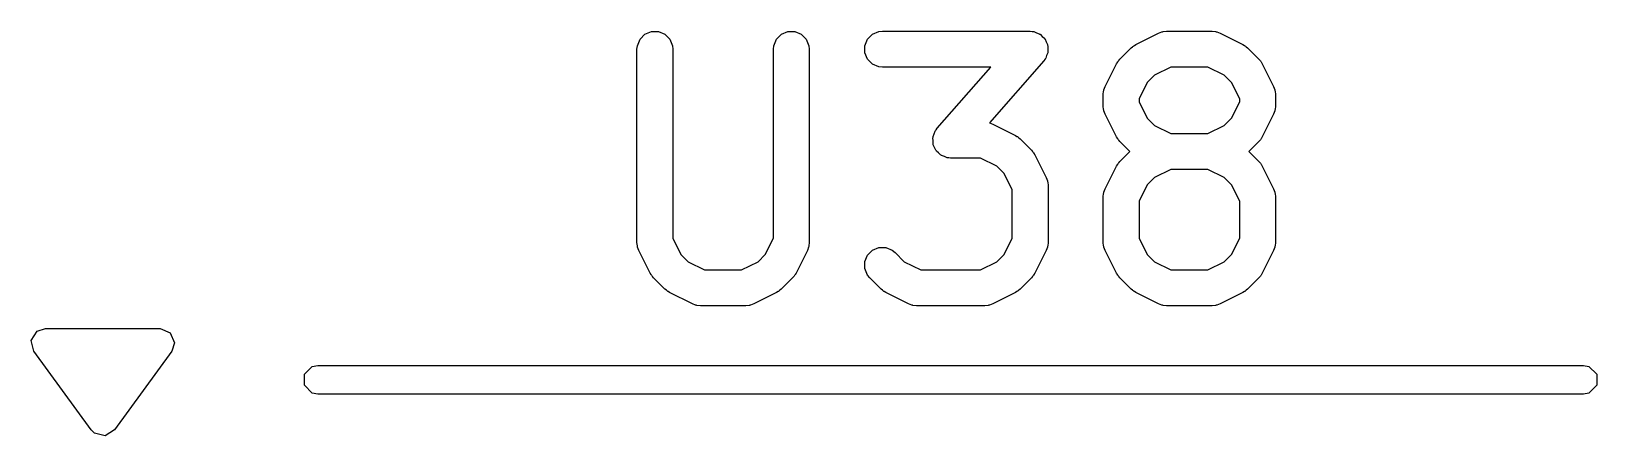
# Model space of a CAD drawing. Extents: x 117.1 to 211, y -138.1 to -43.1.
# Drawn here: x 123.35 to 129.9, y -102.72 to -101.03 of the extents above; entities that cross this region are included whole.
import ezdxf

# ---------------------------------------------------------------- set-up
doc = ezdxf.new("R2010")
doc.units = 0
doc.layers.add('BLACK', color=7, linetype='CONTINUOUS')

msp = doc.modelspace()

# ---------------------------------------------------------------- linework, layer by layer
at = {"layer": 'BLACK', "linetype": 'CONTINUOUS'}
for p, q in [((125.886346, -101.089187), (125.897545, -101.062151)), ((125.897545, -101.062151), (125.918237, -101.041459)), ((125.918237, -101.041459), (125.945273, -101.03026)), ((125.945273, -101.03026), (125.974537, -101.03026)), ((125.974537, -101.03026), (126.001573, -101.041459)), ((126.001573, -101.041459), (126.022265, -101.062151)), ((126.022265, -101.062151), (126.033464, -101.089187)), ((126.457774, -101.089187), (126.468973, -101.062151)), ((126.468973, -101.062151), (126.489665, -101.041459)), ((126.489665, -101.041459), (126.516701, -101.03026)), ((126.516701, -101.03026), (126.545965, -101.03026)), ((126.545965, -101.03026), (126.573001, -101.041459)), ((126.573001, -101.041459), (126.593693, -101.062151)), ((126.593693, -101.062151), (126.604892, -101.089187)), ((126.838727, -101.089187), (126.849926, -101.062151)), ((126.849926, -101.062151), (126.870618, -101.041459)), ((126.870618, -101.041459), (126.897654, -101.03026)), ((126.897654, -101.03026), (126.912286, -101.028819)), ((126.912286, -101.028819), (127.531333, -101.028819)), ((127.531333, -101.028819), (127.539071, -101.029581)), ((127.539071, -101.029581), (127.541039, -101.02945)), ((127.541039, -101.02945), (127.542394, -101.029908)), ((127.542394, -101.029908), (127.545965, -101.03026)), ((127.545965, -101.03026), (127.557222, -101.034923)), ((127.557222, -101.034923), (127.56876, -101.038825)), ((127.56876, -101.038825), (127.570664, -101.04049)), ((127.570664, -101.04049), (127.573001, -101.041459)), ((127.573001, -101.041459), (127.581611, -101.050069)), ((127.581611, -101.050069), (127.590784, -101.058095)), ((127.590784, -101.058095), (127.591906, -101.060364)), ((127.591906, -101.060364), (127.593693, -101.062151)), ((127.593693, -101.062151), (127.598353, -101.073401)), ((127.598353, -101.073401), (127.603756, -101.084327)), ((127.973983, -101.084356), (128.069221, -101.036737)), ((128.069221, -101.036737), (128.082952, -101.031482)), ((128.082952, -101.031482), (128.085641, -101.03129)), ((128.085641, -101.03129), (128.08813, -101.03026)), ((128.08813, -101.03026), (128.102762, -101.028819)), ((128.102762, -101.028819), (128.293238, -101.028819)), ((128.293238, -101.028819), (128.30787, -101.03026)), ((128.30787, -101.03026), (128.310359, -101.031291)), ((128.310359, -101.031291), (128.313047, -101.031482)), ((128.313047, -101.031482), (128.326779, -101.036737)), ((128.326779, -101.036737), (128.422017, -101.084356)), ((125.884905, -101.103819), (125.886346, -101.089187)), ((125.884905, -101.913342), (125.884905, -101.103819)), ((126.033464, -101.089187), (126.034905, -101.103819)), ((126.034905, -101.103819), (126.034905, -101.895637)), ((126.456333, -101.103819), (126.457774, -101.089187)), ((126.456333, -101.895637), (126.456333, -101.103819)), ((126.604892, -101.089187), (126.606333, -101.103819)), ((126.606333, -101.103819), (126.606333, -101.913342)), ((126.838727, -101.118451), (126.838727, -101.089187)), ((126.849926, -101.145487), (126.838727, -101.118451)), ((127.600228, -101.129708), (127.596327, -101.141246)), ((127.604892, -101.118451), (127.600228, -101.129708)), ((127.603756, -101.084327), (127.603924, -101.08685)), ((127.603924, -101.08685), (127.604892, -101.089187)), ((127.604892, -101.089187), (127.604892, -101.101371)), ((127.604892, -101.101371), (127.605702, -101.113525)), ((127.605702, -101.113525), (127.604892, -101.11592)), ((127.604892, -101.11592), (127.604892, -101.118451)), ((127.906872, -101.146024), (127.954491, -101.098405)), ((127.954491, -101.098405), (127.96024, -101.093686)), ((127.96024, -101.093686), (127.96154, -101.092188)), ((127.96154, -101.092188), (127.963799, -101.090766)), ((127.963799, -101.090766), (127.965856, -101.089078)), ((127.965856, -101.089078), (127.967683, -101.08832)), ((127.967683, -101.08832), (127.973983, -101.084356)), ((128.422017, -101.084356), (128.428316, -101.08832)), ((128.428316, -101.08832), (128.430144, -101.089078)), ((128.430144, -101.089078), (128.4322, -101.090766)), ((128.4322, -101.090766), (128.43446, -101.092188)), ((128.43446, -101.092188), (128.435759, -101.093686)), ((128.435759, -101.093686), (128.441509, -101.098405)), ((128.441509, -101.098405), (128.489128, -101.146024)), ((126.870618, -101.166179), (126.849926, -101.145487)), ((126.897654, -101.177378), (126.870618, -101.166179)), ((126.912286, -101.178819), (126.897654, -101.177378)), ((127.366051, -101.178819), (126.912286, -101.178819)), ((127.141557, -101.435383), (127.366051, -101.178819)), ((127.587776, -101.153207), (127.36088, -101.412516)), ((127.592297, -101.146882), (127.587776, -101.153207)), ((127.593693, -101.145487), (127.592297, -101.146882)), ((127.594241, -101.144163), (127.593693, -101.145487)), ((127.596327, -101.141246), (127.594241, -101.144163)), ((127.845204, -101.260754), (127.892823, -101.165516)), ((127.892823, -101.165516), (127.896787, -101.159216)), ((127.896787, -101.159216), (127.897545, -101.157389)), ((127.897545, -101.157389), (127.899233, -101.155332)), ((127.899233, -101.155332), (127.900655, -101.153073)), ((127.900655, -101.153073), (127.902153, -101.151773)), ((127.902153, -101.151773), (127.906872, -101.146024)), ((128.120467, -101.178819), (128.051951, -101.213077)), ((128.275533, -101.178819), (128.120467, -101.178819)), ((128.344049, -101.213077), (128.275533, -101.178819)), ((128.489128, -101.146024), (128.493846, -101.151773)), ((128.493846, -101.151773), (128.495345, -101.153073)), ((128.495345, -101.153073), (128.496766, -101.155332)), ((128.496766, -101.155332), (128.498455, -101.157389)), ((128.498455, -101.157389), (128.499212, -101.159216)), ((128.499212, -101.159216), (128.503177, -101.165516)), ((128.503177, -101.165516), (128.550796, -101.260754)), ((127.839949, -101.274486), (127.845204, -101.260754)), ((128.021544, -101.243484), (127.987286, -101.312)), ((128.051951, -101.213077), (128.021544, -101.243484)), ((128.374456, -101.243484), (128.344049, -101.213077)), ((128.408714, -101.312), (128.374456, -101.243484)), ((128.550796, -101.260754), (128.556051, -101.274485)), ((127.837286, -101.294295), (127.838727, -101.279663)), ((127.837286, -101.341914), (127.837286, -101.294295)), ((127.838727, -101.279663), (127.839758, -101.277173)), ((127.839758, -101.277173), (127.839949, -101.274486)), ((127.987286, -101.312), (127.987286, -101.324209)), ((127.987286, -101.324209), (128.021544, -101.392725)), ((128.374456, -101.392725), (128.408714, -101.324209)), ((128.408714, -101.324209), (128.408714, -101.312)), ((128.556051, -101.274485), (128.556242, -101.277174)), ((128.556242, -101.277174), (128.557273, -101.279663)), ((128.557273, -101.279663), (128.558714, -101.294295)), ((128.558714, -101.294295), (128.558714, -101.341914)), ((127.838727, -101.356546), (127.837286, -101.341914)), ((127.839758, -101.359035), (127.838727, -101.356546)), ((127.839949, -101.361723), (127.839758, -101.359035)), ((127.845204, -101.375455), (127.839949, -101.361723)), ((127.892823, -101.470693), (127.845204, -101.375455)), ((128.021544, -101.392725), (128.051951, -101.423132)), ((128.344049, -101.423132), (128.374456, -101.392725)), ((128.550796, -101.375455), (128.503177, -101.470693)), ((128.556051, -101.361724), (128.550796, -101.375455)), ((128.556242, -101.359034), (128.556051, -101.361724)), ((128.557273, -101.356546), (128.556242, -101.359034)), ((128.558714, -101.341914), (128.557273, -101.356546)), ((127.124441, -101.470139), (127.129104, -101.458881)), ((127.129104, -101.458881), (127.133006, -101.447344)), ((127.133006, -101.447344), (127.135091, -101.444426)), ((127.135091, -101.444426), (127.13564, -101.443103)), ((127.13564, -101.443103), (127.137035, -101.441707)), ((127.137035, -101.441707), (127.141557, -101.435383)), ((127.36088, -101.412516), (127.374398, -101.417689)), ((127.374398, -101.417689), (127.469636, -101.465308)), ((127.469636, -101.465308), (127.475935, -101.469272)), ((128.051951, -101.423132), (128.120467, -101.45739)), ((128.120467, -101.45739), (128.275533, -101.45739)), ((128.275533, -101.45739), (128.344049, -101.423132)), ((127.123631, -101.475065), (127.124441, -101.472669)), ((127.124441, -101.487218), (127.123631, -101.475065)), ((127.124441, -101.472669), (127.124441, -101.470139)), ((127.124441, -101.499403), (127.124441, -101.487218)), ((127.125408, -101.501739), (127.124441, -101.499403)), ((127.125577, -101.504263), (127.125408, -101.501739)), ((127.130979, -101.515188), (127.125577, -101.504263)), ((127.13564, -101.526439), (127.130979, -101.515188)), ((127.137426, -101.528225), (127.13564, -101.526439)), ((127.138549, -101.530495), (127.137426, -101.528225)), ((127.147721, -101.53852), (127.138549, -101.530495)), ((127.475935, -101.469272), (127.477763, -101.47003)), ((127.477763, -101.47003), (127.479819, -101.471718)), ((127.479819, -101.471718), (127.482079, -101.47314)), ((127.482079, -101.47314), (127.483378, -101.474638)), ((127.483378, -101.474638), (127.489128, -101.479357)), ((127.489128, -101.479357), (127.536747, -101.526976)), ((127.536747, -101.526976), (127.541465, -101.532725)), ((127.896787, -101.476992), (127.892823, -101.470693)), ((127.897545, -101.47882), (127.896787, -101.476992)), ((127.899233, -101.480876), (127.897545, -101.47882)), ((127.900655, -101.483136), (127.899233, -101.480876)), ((127.902153, -101.484435), (127.900655, -101.483136)), ((127.906872, -101.490185), (127.902153, -101.484435)), ((127.949077, -101.53239), (127.906872, -101.490185)), ((128.489128, -101.490185), (128.446923, -101.53239)), ((128.493846, -101.484435), (128.489128, -101.490185)), ((128.495345, -101.483136), (128.493846, -101.484435)), ((128.496766, -101.480876), (128.495345, -101.483136)), ((128.498455, -101.47882), (128.496766, -101.480876)), ((128.499212, -101.476992), (128.498455, -101.47882)), ((128.503177, -101.470693), (128.499212, -101.476992)), ((127.156332, -101.547131), (127.147721, -101.53852)), ((127.158668, -101.548099), (127.156332, -101.547131)), ((127.160573, -101.549765), (127.158668, -101.548099)), ((127.17211, -101.553666), (127.160573, -101.549765)), ((127.183368, -101.55833), (127.17211, -101.553666)), ((127.186938, -101.558681), (127.183368, -101.55833)), ((127.188294, -101.55914), (127.186938, -101.558681)), ((127.190261, -101.559008), (127.188294, -101.55914)), ((127.198, -101.559771), (127.190261, -101.559008)), ((127.323152, -101.559771), (127.198, -101.559771)), ((127.391668, -101.594029), (127.323152, -101.559771)), ((127.422075, -101.624436), (127.391668, -101.594029)), ((127.541465, -101.532725), (127.542964, -101.534025)), ((127.542964, -101.534025), (127.544385, -101.536284)), ((127.544385, -101.536284), (127.546074, -101.538341)), ((127.546074, -101.538341), (127.546831, -101.540168)), ((127.546831, -101.540168), (127.550796, -101.546468)), ((127.550796, -101.546468), (127.598415, -101.641706)), ((127.845204, -101.689325), (127.892823, -101.594087)), ((127.892823, -101.594087), (127.896787, -101.587787)), ((127.896787, -101.587787), (127.897545, -101.58596)), ((127.897545, -101.58596), (127.899233, -101.583903)), ((127.899233, -101.583903), (127.900655, -101.581644)), ((127.900655, -101.581644), (127.902153, -101.580344)), ((127.902153, -101.580344), (127.906872, -101.574595)), ((127.906872, -101.574595), (127.949077, -101.53239)), ((128.446923, -101.53239), (128.489128, -101.574595)), ((128.489128, -101.574595), (128.493846, -101.580344)), ((128.493846, -101.580344), (128.495345, -101.581644)), ((128.495345, -101.581644), (128.496766, -101.583903)), ((128.496766, -101.583903), (128.498455, -101.58596)), ((128.498455, -101.58596), (128.499212, -101.587787)), ((128.499212, -101.587787), (128.503177, -101.594087)), ((128.503177, -101.594087), (128.550796, -101.689325)), ((127.456333, -101.692952), (127.422075, -101.624436)), ((127.598415, -101.641706), (127.60367, -101.655437)), ((127.60367, -101.655437), (127.603861, -101.658126)), ((127.603861, -101.658126), (127.604892, -101.660615)), ((127.604892, -101.660615), (127.606333, -101.675247)), ((128.051951, -101.641648), (128.021544, -101.672055)), ((128.120467, -101.60739), (128.051951, -101.641648)), ((128.275533, -101.60739), (128.120467, -101.60739)), ((128.344049, -101.641648), (128.275533, -101.60739)), ((128.374456, -101.672055), (128.344049, -101.641648)), ((127.456333, -101.895637), (127.456333, -101.692952)), ((127.606333, -101.675247), (127.606333, -101.913342)), ((127.837286, -101.722866), (127.838727, -101.708234)), ((127.837286, -101.913342), (127.837286, -101.722866)), ((127.838727, -101.708234), (127.839758, -101.705744)), ((127.839758, -101.705744), (127.839949, -101.703057)), ((127.839949, -101.703057), (127.845204, -101.689325)), ((128.021544, -101.672055), (127.987286, -101.740571)), ((128.408714, -101.740571), (128.374456, -101.672055)), ((128.550796, -101.689325), (128.556051, -101.703056)), ((128.556051, -101.703056), (128.556242, -101.705745)), ((128.556242, -101.705745), (128.557273, -101.708234)), ((128.557273, -101.708234), (128.558714, -101.722866)), ((128.558714, -101.722866), (128.558714, -101.913342)), ((127.987286, -101.740571), (127.987286, -101.895637)), ((128.408714, -101.895637), (128.408714, -101.740571)), ((125.886346, -101.927974), (125.884905, -101.913342)), ((126.034905, -101.895637), (126.069163, -101.964153)), ((126.422074, -101.964153), (126.456333, -101.895637)), ((126.606333, -101.913342), (126.604892, -101.927974)), ((127.422074, -101.964153), (127.456333, -101.895637)), ((127.606333, -101.913342), (127.604892, -101.927974)), ((127.838727, -101.927974), (127.837286, -101.913342)), ((127.987286, -101.895637), (128.021544, -101.964153)), ((128.374455, -101.964153), (128.408714, -101.895637)), ((128.558714, -101.913342), (128.557273, -101.927974)), ((125.887377, -101.930463), (125.886346, -101.927974)), ((125.887568, -101.933151), (125.887377, -101.930463)), ((125.892823, -101.946883), (125.887568, -101.933151)), ((125.940442, -102.042121), (125.892823, -101.946883)), ((126.069163, -101.964153), (126.09957, -101.994561)), ((126.391667, -101.994561), (126.422074, -101.964153)), ((126.598415, -101.946883), (126.550796, -102.042121)), ((126.60367, -101.933152), (126.598415, -101.946883)), ((126.603861, -101.930462), (126.60367, -101.933152)), ((126.604892, -101.927974), (126.603861, -101.930462)), ((126.838727, -101.993948), (126.849926, -101.966912)), ((126.849926, -101.966912), (126.870619, -101.946219)), ((126.870619, -101.946219), (126.897655, -101.935021)), ((126.897655, -101.935021), (126.926918, -101.935021)), ((126.926918, -101.935021), (126.953954, -101.94622)), ((126.953954, -101.94622), (126.96532, -101.955548)), ((126.96532, -101.955548), (127.004332, -101.994561)), ((127.391667, -101.994561), (127.422074, -101.964153)), ((127.598415, -101.946883), (127.550796, -102.042121)), ((127.60367, -101.933152), (127.598415, -101.946883)), ((127.603861, -101.930462), (127.60367, -101.933152)), ((127.604892, -101.927974), (127.603861, -101.930462)), ((127.839758, -101.930463), (127.838727, -101.927974)), ((127.839949, -101.933151), (127.839758, -101.930463)), ((127.845204, -101.946883), (127.839949, -101.933151)), ((127.892823, -102.042121), (127.845204, -101.946883)), ((128.021544, -101.964153), (128.051951, -101.994561)), ((128.344048, -101.994561), (128.374455, -101.964153)), ((128.550796, -101.946883), (128.503177, -102.042121)), ((128.556051, -101.933152), (128.550796, -101.946883)), ((128.556242, -101.930462), (128.556051, -101.933152)), ((128.557273, -101.927974), (128.556242, -101.930462)), ((125.944405, -102.048417), (125.940442, -102.042121)), ((125.945163, -102.050247), (125.944405, -102.048417)), ((125.946852, -102.052305), (125.945163, -102.050247)), ((125.948274, -102.054564), (125.946852, -102.052305)), ((125.949772, -102.055863), (125.948274, -102.054564)), ((125.95449, -102.061612), (125.949772, -102.055863)), ((126.09957, -101.994561), (126.168086, -102.028819)), ((126.168086, -102.028819), (126.323152, -102.028819)), ((126.323152, -102.028819), (126.391667, -101.994561)), ((126.541465, -102.055863), (126.536747, -102.061613)), ((126.542964, -102.054564), (126.541465, -102.055863)), ((126.544385, -102.052305), (126.542964, -102.054564)), ((126.546075, -102.050247), (126.544385, -102.052305)), ((126.546832, -102.048417), (126.546075, -102.050247)), ((126.550796, -102.042121), (126.546832, -102.048417)), ((126.838727, -102.023211), (126.838727, -101.993948)), ((126.849925, -102.050247), (126.838727, -102.023211)), ((126.859252, -102.061612), (126.849925, -102.050247)), ((127.004332, -101.994561), (127.072848, -102.028819)), ((127.072848, -102.028819), (127.323152, -102.028819)), ((127.323152, -102.028819), (127.391667, -101.994561)), ((127.541465, -102.055863), (127.536747, -102.061613)), ((127.542964, -102.054564), (127.541465, -102.055863)), ((127.544385, -102.052305), (127.542964, -102.054564)), ((127.546075, -102.050247), (127.544385, -102.052305)), ((127.546832, -102.048417), (127.546075, -102.050247)), ((127.550796, -102.042121), (127.546832, -102.048417)), ((127.896786, -102.048417), (127.892823, -102.042121)), ((127.897544, -102.050247), (127.896786, -102.048417)), ((127.899233, -102.052305), (127.897544, -102.050247)), ((127.900655, -102.054564), (127.899233, -102.052305)), ((127.902153, -102.055863), (127.900655, -102.054564)), ((127.906871, -102.061612), (127.902153, -102.055863)), ((128.051951, -101.994561), (128.120467, -102.028819)), ((128.120467, -102.028819), (128.275533, -102.028819)), ((128.275533, -102.028819), (128.344048, -101.994561)), ((128.493846, -102.055863), (128.489128, -102.061613)), ((128.495345, -102.054564), (128.493846, -102.055863)), ((128.496766, -102.052305), (128.495345, -102.054564)), ((128.498456, -102.050247), (128.496766, -102.052305)), ((128.499213, -102.048417), (128.498456, -102.050247)), ((128.503177, -102.042121), (128.499213, -102.048417)), ((126.002109, -102.109232), (125.95449, -102.061612)), ((126.007858, -102.11395), (126.002109, -102.109232)), ((126.009159, -102.11545), (126.007858, -102.11395)), ((126.011418, -102.116872), (126.009159, -102.11545)), ((126.013475, -102.11856), (126.011418, -102.116872)), ((126.015302, -102.119317), (126.013475, -102.11856)), ((126.021602, -102.123282), (126.015302, -102.119317)), ((126.475935, -102.119317), (126.469636, -102.123282)), ((126.477763, -102.11856), (126.475935, -102.119317)), ((126.479819, -102.116872), (126.477763, -102.11856)), ((126.482079, -102.11545), (126.479819, -102.116872)), ((126.483379, -102.11395), (126.482079, -102.11545)), ((126.489129, -102.109232), (126.483379, -102.11395)), ((126.536747, -102.061613), (126.489129, -102.109232)), ((126.906871, -102.109232), (126.859252, -102.061612)), ((126.91262, -102.11395), (126.906871, -102.109232)), ((126.913921, -102.11545), (126.91262, -102.11395)), ((126.91618, -102.116872), (126.913921, -102.11545)), ((126.918237, -102.11856), (126.91618, -102.116872)), ((126.920064, -102.119317), (126.918237, -102.11856)), ((126.926364, -102.123282), (126.920064, -102.119317)), ((127.475935, -102.119317), (127.469636, -102.123282)), ((127.477763, -102.11856), (127.475935, -102.119317)), ((127.479819, -102.116872), (127.477763, -102.11856)), ((127.482079, -102.11545), (127.479819, -102.116872)), ((127.483379, -102.11395), (127.482079, -102.11545)), ((127.489129, -102.109232), (127.483379, -102.11395)), ((127.536747, -102.061613), (127.489129, -102.109232)), ((127.95449, -102.109232), (127.906871, -102.061612)), ((127.960239, -102.11395), (127.95449, -102.109232)), ((127.96154, -102.11545), (127.960239, -102.11395)), ((127.963799, -102.116872), (127.96154, -102.11545)), ((127.965856, -102.11856), (127.963799, -102.116872)), ((127.967683, -102.119317), (127.965856, -102.11856)), ((127.973983, -102.123282), (127.967683, -102.119317)), ((128.428316, -102.119317), (128.422017, -102.123282)), ((128.430144, -102.11856), (128.428316, -102.119317)), ((128.4322, -102.116872), (128.430144, -102.11856)), ((128.43446, -102.11545), (128.4322, -102.116872)), ((128.43576, -102.11395), (128.43446, -102.11545)), ((128.44151, -102.109232), (128.43576, -102.11395)), ((128.489128, -102.061613), (128.44151, -102.109232)), ((126.11684, -102.170901), (126.021602, -102.123282)), ((126.130571, -102.176156), (126.11684, -102.170901)), ((126.13326, -102.176347), (126.130571, -102.176156)), ((126.135749, -102.177378), (126.13326, -102.176347)), ((126.150381, -102.178819), (126.135749, -102.177378)), ((126.340857, -102.178819), (126.150381, -102.178819)), ((126.355489, -102.177378), (126.340857, -102.178819)), ((126.357978, -102.176346), (126.355489, -102.177378)), ((126.360666, -102.176156), (126.357978, -102.176346)), ((126.374398, -102.170901), (126.360666, -102.176156)), ((126.469636, -102.123282), (126.374398, -102.170901)), ((127.021602, -102.170901), (126.926364, -102.123282)), ((127.035333, -102.176156), (127.021602, -102.170901)), ((127.038022, -102.176347), (127.035333, -102.176156)), ((127.040511, -102.177378), (127.038022, -102.176347)), ((127.055143, -102.178819), (127.040511, -102.177378)), ((127.340857, -102.178819), (127.055143, -102.178819)), ((127.355489, -102.177378), (127.340857, -102.178819)), ((127.357978, -102.176346), (127.355489, -102.177378)), ((127.360666, -102.176156), (127.357978, -102.176346)), ((127.374398, -102.170901), (127.360666, -102.176156)), ((127.469636, -102.123282), (127.374398, -102.170901)), ((128.069221, -102.170901), (127.973983, -102.123282)), ((128.082952, -102.176156), (128.069221, -102.170901)), ((128.085641, -102.176347), (128.082952, -102.176156)), ((128.08813, -102.177378), (128.085641, -102.176347)), ((128.102762, -102.178819), (128.08813, -102.177378)), ((128.293238, -102.178819), (128.102762, -102.178819)), ((128.30787, -102.177378), (128.293238, -102.178819)), ((128.310359, -102.176346), (128.30787, -102.177378)), ((128.313047, -102.176156), (128.310359, -102.176346)), ((128.326779, -102.170901), (128.313047, -102.176156)), ((128.422017, -102.123282), (128.326779, -102.170901)), ((123.348734, -102.324642), (123.37271, -102.285476)), ((123.37271, -102.285476), (123.408, -102.274)), ((123.408, -102.274), (123.888, -102.274)), ((123.888, -102.274), (123.930426, -102.291574)), ((123.930426, -102.291574), (123.948, -102.334)), ((123.359476, -102.36929), (123.348734, -102.324642)), ((123.599476, -102.69929), (123.359476, -102.36929)), ((123.936524, -102.36929), (123.696524, -102.69929)), ((123.948, -102.334), (123.936524, -102.36929)), ((124.492567, -102.466039), (124.525039, -102.433567)), ((124.525039, -102.433567), (124.548, -102.429)), ((124.548, -102.429), (127.198, -102.429)), ((127.198, -102.429), (129.848, -102.429)), ((129.848, -102.429), (129.870961, -102.433567)), ((129.870961, -102.433567), (129.903433, -102.466039)), ((124.492567, -102.511961), (124.492567, -102.466039)), ((124.525039, -102.544433), (124.492567, -102.511961)), ((129.903433, -102.511961), (129.870961, -102.544433)), ((129.903433, -102.466039), (129.903433, -102.511961)), ((124.548, -102.549), (124.525039, -102.544433)), ((127.198, -102.549), (124.548, -102.549)), ((129.848, -102.549), (127.198, -102.549)), ((129.870961, -102.544433), (129.848, -102.549)), ((123.61271, -102.712524), (123.599476, -102.69929)), ((123.696524, -102.69929), (123.657358, -102.723266)), ((123.657358, -102.723266), (123.61271, -102.712524))]:
    msp.add_line(p, q, dxfattribs=at)

doc.saveas('drawing.dxf')
